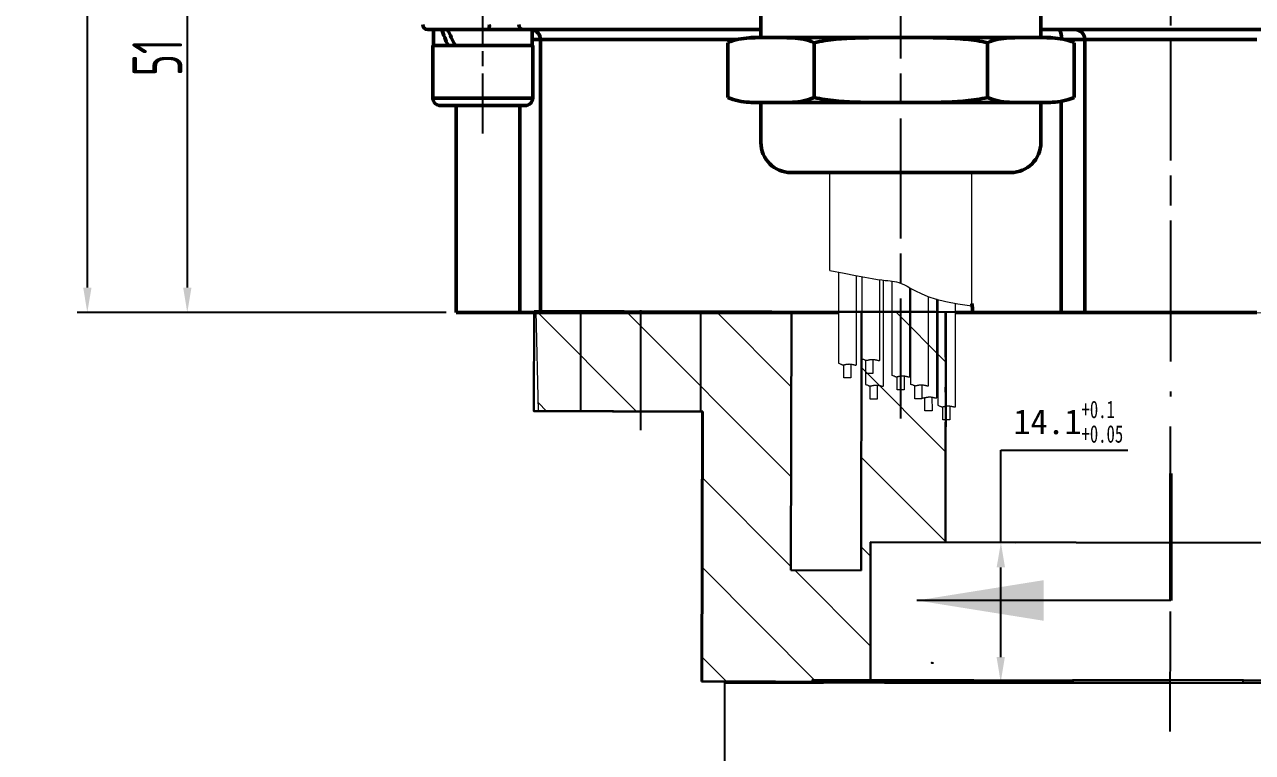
# Model space of a CAD drawing. Header units: millimetres. Extents: x 5395 to 6471, y 1829 to 2617.
# Drawn here: x 5983 to 6105.8, y 2210.3 to 2283.1 of the extents above; entities that cross this region are included whole.
import ezdxf

# ---------------------------------------------------------------- set-up
doc = ezdxf.new("R2010")
doc.units = ezdxf.units.MM
for name, pattern in [('ACAD_ISO10W100', [18.5, 12, -3, 0.5, -3]), ('AM_ISO08W050', [18, 12, -1.5, 3, -1.5]), ('AM_ISO08W050x2', [9, 6, -0.75, 1.5, -0.75]), ('DIVIDE2', [15.875, 6.35, -3.175, 0, -3.175, 0, -3.175])]:
    doc.linetypes.add(name, pattern=pattern)
doc.layers.add('1-中心线', color=7, linetype='ACAD_ISO10W100')
doc.layers.add('2-粗实线', color=4, linetype='Continuous')
for name, color, linetype, lineweight in [('4-尺寸线', 7, 'Continuous', 15), ('AM_5', 3, 'Continuous', 25), ('AM_7', 4, 'AM_ISO08W050', 25), ('AM_BOR', 7, 'Continuous', 50), ('剖切线', 1, 'Continuous', 50), ('双点划线', 6, 'DIVIDE2', 13)]:
    doc.layers.add(name, color=color, linetype=linetype, lineweight=lineweight)
doc.styles.get("Standard").update_dxf_attribs({"font": 'arial.ttf'})
doc.styles.add('STYLE1', font='')
doc.styles.add('工程字', font='gbenor.shx', dxfattribs={"width": 0.707, "bigfont": 'hztxt.shx'})
doc.styles.get('STYLE1').set_extended_font_data('FangSong_GB2312')
doc.dimstyles.new('AM_GB$0', dxfattribs={"dimtxt": 3.5, "dimasz": 2.5, "dimexe": 1, "dimexo": 1, "dimgap": 0.5, "dimtad": 1, "dimdsep": 46, "dimtxsty": '工程字', "dimcen": 0, "dimclrd": 256, "dimclre": 256, "dimclrt": 2, "dimadec": 0, "dimazin": 2, "dimtp": 0.1, "dimtm": 0.1, "dimtfac": 0.71, "dimtmove": 0, "dimatfit": 3, "dimfxl": 0, "dimlwd": -1, "dimlwe": -1, "dimarcsym": 0})
doc.dimstyles.get("Standard").update_dxf_attribs({"dimtxt": 0.18, "dimasz": 0.18, "dimexe": 0.18, "dimexo": 0.0625, "dimgap": 0.09, "dimtad": 0, "dimtih": 1, "dimtoh": 1, "dimdec": 4, "dimzin": 0, "dimdsep": 46, "dimtxsty": 'Standard', "dimcen": 0.09, "dimadec": 0, "dimazin": 0, "dimtfac": 1, "dimtdec": 4, "dimtofl": 0, "dimtmove": 0, "dimatfit": 3, "dimfxl": 0, "dimtolj": 1, "dimtzin": 0, "dimarcsym": 0})

# ---------------------------------------------------------------- blocks, each defined once
blk = doc.blocks.new('*D5')
at = {"layer": 'AM_5', "transparency": 16777216}
for p, q in [((6102.91, 2553.3), (6245.88, 2553.3)), ((6244.88, 2256.8), (6244.88, 2550.8)), ((6170.12, 2254.3), (6245.88, 2254.3))]:
    blk.add_line(p, q, dxfattribs=at)
for points in [[(6244.46, 2550.8), (6245.3, 2550.8), (6244.88, 2553.3)], [(6244.46, 2256.8), (6245.3, 2256.8), (6244.88, 2254.3)]]:
    blk.add_solid(points, dxfattribs=at)
at = {"layer": 'Defpoints', "color": 0}
for p in [(6101.91, 2553.3), (6244.88, 2553.3), (6169.12, 2254.3)]:
    blk.add_point(p, dxfattribs=at)
at = {"layer": 'AM_5', "color": 2, "transparency": 16777216, "insert": (6241.88, 2403.8), "char_height": 5, "attachment_point": 5, "rotation": 90, "style": '工程字'}
blk.add_mtext('299', dxfattribs=at)
blk = doc.blocks.new('*D7')
at = {"layer": 'AM_5', "transparency": 16777216}
for p, q in [((6018.83, 2372.3), (5988.23, 2372.3)), ((5989.23, 2369.8), (5989.23, 2256.8)), ((6025.12, 2254.3), (5988.23, 2254.3))]:
    blk.add_line(p, q, dxfattribs=at)
for points in [[(5988.82, 2369.8), (5989.65, 2369.8), (5989.23, 2372.3)], [(5988.82, 2256.8), (5989.65, 2256.8), (5989.23, 2254.3)]]:
    blk.add_solid(points, dxfattribs=at)
at = {"layer": 'Defpoints', "color": 0}
for p in [(6019.83, 2372.3), (5989.23, 2254.3), (6026.12, 2254.3)]:
    blk.add_point(p, dxfattribs=at)
at = {"layer": 'AM_5', "color": 2, "transparency": 16777216, "insert": (5986.23, 2313.3), "char_height": 5, "attachment_point": 5, "rotation": 90, "style": '工程字'}
blk.add_mtext('118', dxfattribs=at)
blk = doc.blocks.new('*D8')
at = {"layer": 'AM_5', "transparency": 16777216}
for p, q in [((6006.32, 2305.3), (5998.23, 2305.3)), ((5999.23, 2302.8), (5999.23, 2256.8)), ((6025.12, 2254.3), (5998.23, 2254.3))]:
    blk.add_line(p, q, dxfattribs=at)
for points in [[(5998.82, 2302.8), (5999.65, 2302.8), (5999.23, 2305.3)], [(5998.82, 2256.8), (5999.65, 2256.8), (5999.23, 2254.3)]]:
    blk.add_solid(points, dxfattribs=at)
at = {"layer": 'Defpoints', "color": 0}
for p in [(6007.32, 2305.3), (5999.23, 2254.3), (6026.12, 2254.3)]:
    blk.add_point(p, dxfattribs=at)
at = {"layer": 'AM_5', "color": 2, "transparency": 16777216, "insert": (5996.23, 2279.8), "char_height": 5, "attachment_point": 5, "rotation": 90, "style": '工程字'}
blk.add_mtext('51', dxfattribs=at)
blk = doc.blocks.new('*D16')
at = {"layer": '4-尺寸线', "color": 0, "lineweight": -2, "transparency": 16777216}
for p, q in [((6080.62, 2231.32), (6080.63, 2240.55)), ((6080.63, 2240.55), (6093.31, 2240.55)), ((6067.56, 2231.34), (6082.12, 2231.32)), ((6080.6, 2219.85), (6080.62, 2228.82)), ((6067.56, 2217.37), (6082.1, 2217.35))]:
    blk.add_line(p, q, dxfattribs=at)
at = {"layer": '4-尺寸线', "color": 0, "transparency": 16777216}
for points in [[(6080.2, 2228.82), (6081.03, 2228.82), (6080.62, 2231.32)], [(6080.19, 2219.85), (6081.02, 2219.85), (6080.6, 2217.35)]]:
    blk.add_solid(points, dxfattribs=at)
at = {"layer": 'Defpoints', "color": 0}
for p in [(6067.56, 2231.34), (6080.62, 2231.32), (6067.56, 2217.37)]:
    blk.add_point(p, dxfattribs=at)
at = {"layer": '4-尺寸线', "color": 0, "transparency": 16777216, "insert": (6087.37, 2243.39), "char_height": 2.5, "attachment_point": 5, "style": 'STYLE1'}
blk.add_mtext('\\A1;14.1{\\Ftxt|c134;\\H0.7x;\\W0.7;\\S+0.1^ +0.05;}', dxfattribs=at)

msp = doc.modelspace()

# ---------------------------------------------------------------- hatches: boundary and pattern name
at = {"layer": '4-尺寸线'}
h = msp.add_hatch(dxfattribs=at)
h.set_pattern_fill('ANSI31', color=256, scale=2, angle=89.9198586, style=0)
h.set_pattern_definition([(134.91986, (6301.348, 511.6716), (-4.496404, -4.483843), [])])
h.paths.add_polyline_path([(6054.5445, 2254.39715), (6054.25249, 2254.39772), (6053.97075, 2254.39827), (6053.69935, 2254.3988), (6053.43836, 2254.3993), (6053.18783, 2254.39977), (6052.94783, 2254.40022), (6052.71841, 2254.40065), (6052.49963, 2254.40105), (6052.20429, 2254.40162), (6051.79533, 2254.40245), (6051.28312, 2254.40353), (6050.68065, 2254.40481), (6050.0032, 2254.40629), (6049.26793, 2254.4079), (6048.49351, 2254.40962), (6047.69956, 2254.4114), (6043.96674, 2254.41982), (6042.92121, 2254.42217), (6041.88661, 2254.42448), (6040.87427, 2254.42672), (6039.8953, 2254.42888), (6038.96041, 2254.43093), (6038.61638, 2254.43167), (6038.60239, 2244.43168), (6038.93788, 2244.43095), (6039.87277, 2244.42891), (6040.85174, 2244.42675), (6041.86407, 2244.4245), (6042.89867, 2244.42219), (6043.94421, 2244.41984), (6047.58148, 2244.40902), (6048.37483, 2244.40722), (6049.14745, 2244.40546), (6049.87977, 2244.40376), (6050.74048, 2244.40175), (6050.74048, 2244.40244), (6050.79658, 2244.40386), (6050.73574, 2217.40393), (6051.10201, 2217.40341), (6051.58489, 2217.40262), (6052.18313, 2217.40157), (6052.89523, 2217.40026), (6053.71935, 2217.39869), (6054.65341, 2217.39687), (6055.69501, 2217.3948), (6056.84151, 2217.39248), (6058.08998, 2217.38993), (6067.56456, 2217.36778), (6067.56331, 2231.33957), (6075.0841, 2231.32905), (6075.09621, 2254.35373), (6074.0869, 2254.35593), (6072.12367, 2254.36021), (6070.22089, 2254.36433), (6068.38344, 2254.3683), (6066.6804, 2254.37195), (6066.64423, 2228.51455), (6059.6226, 2228.52939), (6059.65877, 2254.38679), (6058.98234, 2254.38819), (6057.72373, 2254.39078), (6056.56261, 2254.39314), (6055.50195, 2254.39527)])
h.paths.add_polyline_path([(6034.14756, 2254.44091), (6034.37122, 2244.4405), (6034.78054, 2244.43972), (6035.26019, 2244.43876), (6035.83446, 2244.43758), (6036.49706, 2244.43619), (6037.24072, 2244.43461), (6038.05731, 2244.43286), (6038.60239, 2244.43168), (6038.61638, 2254.43083)])
h.paths.add_polyline_path([(6120.1162, 2254.2471), (6120.08405, 2231.26611), (6127.56325, 2231.25565), (6127.56443, 2217.2275), (6131.98581, 2217.21716), (6132.01687, 2239.42352), (6132.4808, 2239.42287), (6132.48372, 2241.51394), (6136.0322, 2245.05486), (6136.045, 2254.21119)])
h.paths.add_polyline_path([(6136.045, 2254.21119), (6136.0322, 2245.05486), (6139.57075, 2241.50403), (6139.56783, 2239.41296), (6139.98019, 2239.41238), (6139.94913, 2217.20439), (6140.11478, 2217.20397), (6140.91786, 2217.20187), (6141.60855, 2217.20002), (6142.18508, 2217.19842), (6142.64598, 2217.19708), (6142.99007, 2217.196), (6143.05091, 2244.19593), (6144.60216, 2244.19355), (6144.61615, 2254.19187)])
h.paths.add_polyline_path([(6156.61612, 2254.16481), (6156.60215, 2244.17518), (6159.89496, 2244.17014), (6159.78816, 2254.15766)])

# ---------------------------------------------------------------- linework, layer by layer
at = {"color": 7, "linetype": 'Continuous', "lineweight": 25}
for p, q in [((6087.15372, 2254.32764), (6087.17155, 2254.32809)), ((6052.97231, 2217.28248), (6052.97231, 2208.28248)), ((6052.97231, 2217.28248), (6062.86154, 2217.28248)), ((6061.75187, 2217.53245), (6062.00184, 2217.28248)), ((6061.95302, 2217.53245), (6062.20299, 2217.28248)), ((6064.34766, 2217.28248), (6062.86154, 2217.28248)), ((6064.34769, 2217.28245), (6064.17164, 2217.53245)), ((6066.65672, 2217.53248), (6064.17166, 2217.53248)), ((6066.83277, 2217.28248), (6064.34771, 2217.28248)), ((6066.83277, 2217.28248), (6066.65672, 2217.53248)), ((6068.9734, 2217.28248), (6066.83272, 2217.28248)), ((6068.9734, 2217.28248), (6123.74723, 2217.28248)), ((6077.08575, 2217.28245), (6077.26326, 2217.53245)), ((6077.89822, 2217.53248), (6077.26323, 2217.53248)), ((6077.72071, 2217.28248), (6077.89822, 2217.53248)), ((6087.78676, 2217.53187), (6087.85648, 2217.28187)), ((6104.82541, 2217.28187), (6104.89711, 2217.53187))]:
    msp.add_line(p, q, dxfattribs=at)
at = {"color": 7, "linetype": 'Continuous'}
msp.add_line((6073.72231, 2219.28248), (6073.87021, 2219.28248), dxfattribs=at)
at = {"color": 7, "linetype": 'Continuous', "lineweight": 25, "flags": 128}
for points in [[(6083.58723, 2254.33505), (6082.89766, 2254.33658), (6082.21146, 2254.33809), (6081.52881, 2254.3396), (6080.84986, 2254.3411), (6080.17477, 2254.34259), (6079.50372, 2254.34406), (6078.83686, 2254.34553), (6078.17436, 2254.34698)], [(6083.58723, 2254.33505), (6084.3294, 2254.33342), (6085.0164, 2254.33192), (6085.63082, 2254.3306), (6086.15707, 2254.32949), (6086.58181, 2254.32863), (6086.89428, 2254.32802), (6087.08654, 2254.32769), (6087.15372, 2254.32764)]]:
    msp.add_lwpolyline(points, dxfattribs=at)
at = {"color": 7, "linetype": 'Continuous', "lineweight": 25}
for points, knots in [([(6061.95302, 2217.53245), (6061.93567, 2217.53245), (6061.77094, 2217.53245), (6061.70614, 2217.53245), (6061.75385, 2217.53245), (6061.75483, 2217.53245)], [0, 0, 0, 0, 0.103416456, 0.981616255, 1, 1, 1, 1]), ([(6064.17164, 2217.53245), (6063.84324, 2217.53245), (6063.18645, 2217.53245), (6062.48796, 2217.53245), (6062.07661, 2217.53245), (6061.90709, 2217.53245), (6061.95499, 2217.53245), (6061.95597, 2217.53245)], [0, 0, 0, 0, 0.2486984712, 0.4973969424, 0.7460954136, 0.9947938848, 1, 1, 1, 1])]:
    msp.add_open_spline(points, degree=3, knots=knots, dxfattribs=at)
for points in [[(6077.26326, 2217.53245), (6076.89777, 2217.53245), (6076.1668, 2217.53245), (6074.85303, 2217.53245), (6073.44185, 2217.53245), (6071.96923, 2217.53245), (6070.49542, 2217.53245), (6069.08068, 2217.53245), (6067.76125, 2217.53245), (6067.02488, 2217.53245), (6066.65669, 2217.53245)], [(6077.89822, 2217.53248), (6078.22508, 2217.53248), (6078.8788, 2217.53248), (6080.00324, 2217.53248), (6081.20814, 2217.53248), (6082.48338, 2217.53248), (6083.80333, 2217.53248), (6085.14393, 2217.53248), (6086.48546, 2217.53248), (6087.35311, 2217.53248), (6087.78693, 2217.53248)], [(6104.89711, 2217.53187), (6103.49486, 2217.53187), (6100.69038, 2217.53187), (6096.34739, 2217.53187), (6092.00219, 2217.53187), (6089.1919, 2217.53187), (6087.78676, 2217.53187)], [(6104.89693, 2217.53248), (6105.32985, 2217.53248), (6106.19569, 2217.53248), (6107.53635, 2217.53248), (6108.87746, 2217.53248), (6110.19942, 2217.53248), (6111.47811, 2217.53248), (6112.68784, 2217.53248), (6113.81833, 2217.53248), (6114.47706, 2217.53248), (6114.80643, 2217.53248)]]:
    msp.add_open_spline(points, degree=3, dxfattribs=at)
at = {"color": 7, "linetype": 'Continuous'}
msp.add_point((6073.72231, 2219.28248), dxfattribs=at)
at = {"layer": '1-中心线', "color": 1}
for p, q in [((6097.55763, 2212.39196), (6097.62266, 2258.88327)), ((6044.59976, 2242.55018), (6044.6191, 2256.37544))]:
    msp.add_line(p, q, dxfattribs=at)
at = {"layer": '1-中心线'}
for p, q in [((6038.60239, 2244.42945), (6038.61638, 2254.43167)), ((6050.60236, 2244.40208), (6050.61635, 2254.40495)), ((6075.08051, 2231.32906), (6075.09621, 2254.35373)), ((6097.56449, 2217.29764), (6067.56452, 2217.3396))]:
    msp.add_line(p, q, dxfattribs=at)
at = {"layer": '2-粗实线', "color": 0, "lineweight": 30}
for p, q in [((6033.91899, 2254.44114), (6033.89646, 2244.44117)), ((6047.69956, 2254.4114), (6043.96674, 2254.41982)), ((6059.65877, 2254.38679), (6059.6226, 2228.52939)), ((6066.6804, 2254.37195), (6066.64423, 2228.51455)), ((6075.08051, 2231.32906), (6075.1163, 2254.35368)), ((6047.58148, 2244.40902), (6043.84866, 2244.41743)), ((6047.67702, 2244.41143), (6043.94421, 2244.41984)), ((6050.74048, 2244.40244), (6050.67964, 2217.40251)), ((6050.73574, 2217.40393), (6050.79658, 2244.40386)), ((6050.74048, 2244.40244), (6050.79657, 2244.40232)), ((6067.56331, 2231.33957), (6127.56325, 2231.25565)), ((6067.56452, 2217.3396), (6067.58411, 2231.33954)), ((6059.6226, 2228.52939), (6066.64423, 2228.51455)), ((6056.15085, 2217.38797), (6056.15084, 2217.38688)), ((6058.08998, 2217.38993), (6136.20397, 2217.2073)), ((6075.06452, 2217.32911), (6075.06455, 2217.35024))]:
    msp.add_line(p, q, dxfattribs=at)
at = {"layer": '2-粗实线', "color": 0, "lineweight": 30, "flags": 128}
for points in [[(6043.96674, 2254.41982), (6042.92121, 2254.42217), (6041.88661, 2254.42448), (6040.87427, 2254.42672), (6039.8953, 2254.42888), (6038.96041, 2254.43093), (6038.07984, 2254.43284), (6037.26326, 2254.43459), (6036.51959, 2254.43617), (6035.85699, 2254.43755), (6035.28272, 2254.43873), (6034.80307, 2254.43969), (6034.4233, 2254.44042), (6034.14756, 2254.44091), (6033.97888, 2254.44115), (6033.91911, 2254.44115), (6033.91899, 2254.44114)], [(6047.69956, 2254.4114), (6048.49351, 2254.40962), (6049.26793, 2254.4079), (6050.0032, 2254.40629), (6050.68065, 2254.40481), (6051.28312, 2254.40353), (6051.79533, 2254.40245), (6052.20429, 2254.40162), (6052.49963, 2254.40105)], [(6054.5445, 2254.39715), (6054.25249, 2254.39772), (6053.97075, 2254.39827), (6053.69935, 2254.3988), (6053.43836, 2254.3993), (6053.18783, 2254.39977), (6052.94783, 2254.40022), (6052.71841, 2254.40065), (6052.49963, 2254.40105)], [(6054.5445, 2254.39715), (6055.50195, 2254.39527), (6056.56261, 2254.39314), (6057.72373, 2254.39078), (6058.98234, 2254.38819), (6060.3352, 2254.38538), (6061.77882, 2254.38236), (6063.3095, 2254.37913), (6064.9233, 2254.37571), (6066.61606, 2254.37209), (6068.38344, 2254.3683), (6070.22089, 2254.36433), (6072.12367, 2254.36021), (6074.0869, 2254.35593), (6076.10553, 2254.35152), (6078.17436, 2254.34698)], [(6105.85543, 2254.28664), (6105.28955, 2254.28803), (6104.63472, 2254.28961), (6103.89812, 2254.29137), (6103.08783, 2254.29328), (6102.21271, 2254.29533), (6101.28236, 2254.29749), (6100.30697, 2254.29973), (6099.29722, 2254.30205), (6098.26419, 2254.3044), (6097.21918, 2254.30676), (6096.17365, 2254.30911), (6095.13905, 2254.31142), (6094.12672, 2254.31366), (6093.14774, 2254.31582), (6092.21285, 2254.31787), (6091.33229, 2254.31978), (6090.5157, 2254.32153), (6089.77203, 2254.32311), (6089.10943, 2254.32449), (6088.53516, 2254.32567), (6088.05551, 2254.32663), (6087.67574, 2254.32736), (6087.4, 2254.32785), (6087.23132, 2254.32809), (6087.17155, 2254.32809)], [(6043.94421, 2244.41984), (6042.89867, 2244.42219), (6041.86407, 2244.4245), (6040.85174, 2244.42675), (6039.87277, 2244.42891), (6038.93788, 2244.43095), (6038.05731, 2244.43286), (6037.24072, 2244.43461), (6036.49706, 2244.43619), (6035.83446, 2244.43758), (6035.26019, 2244.43876), (6034.78054, 2244.43972), (6034.40076, 2244.44045), (6034.12503, 2244.44093), (6033.95635, 2244.44118), (6033.89657, 2244.44118), (6033.94636, 2244.44093), (6034.10516, 2244.44043), (6034.37124, 2244.4397), (6034.74168, 2244.43874), (6035.21242, 2244.43755), (6035.7783, 2244.43616), (6036.43313, 2244.43458), (6037.16972, 2244.43282), (6037.98002, 2244.43091), (6038.85513, 2244.42886), (6039.78549, 2244.4267), (6040.76088, 2244.42446), (6041.77062, 2244.42214), (6042.80366, 2244.41979), (6043.84866, 2244.41743)], [(6050.74048, 2244.40175), (6050.55319, 2244.40219), (6049.87977, 2244.40376), (6049.14745, 2244.40546), (6048.37483, 2244.40722), (6047.58148, 2244.40902)], [(6050.67964, 2217.40251), (6051.28017, 2217.40126), (6051.79269, 2217.40021), (6052.21117, 2217.39939), (6052.53064, 2217.39879), (6052.74733, 2217.39843), (6052.85868, 2217.3983), (6052.86337, 2217.39842), (6052.76135, 2217.39878), (6052.55383, 2217.39938), (6052.24326, 2217.4002), (6051.8333, 2217.40124), (6051.32881, 2217.40249), (6050.73574, 2217.40393)], [(6050.67964, 2217.40251), (6051.02374, 2217.40143), (6051.48464, 2217.40009), (6052.06117, 2217.39849), (6052.75185, 2217.39664), (6053.55494, 2217.39454), (6054.46837, 2217.3922), (6055.48982, 2217.38962), (6056.61669, 2217.38681), (6057.8461, 2217.38377)], [(6058.08998, 2217.38993), (6056.84151, 2217.39248), (6055.69501, 2217.3948), (6054.65341, 2217.39687), (6053.71935, 2217.39869), (6052.89523, 2217.40026), (6052.18313, 2217.40157), (6051.58489, 2217.40262), (6051.10201, 2217.40341), (6050.73574, 2217.40393)]]:
    msp.add_lwpolyline(points, dxfattribs=at)
at = {"layer": '4-尺寸线'}
for p, q in [((6034.37124, 2244.4397), (6034.14756, 2254.44091)), ((6034.14756, 2254.44091), (6159.78816, 2254.15766)), ((6050.74048, 2244.40175), (6034.37124, 2244.4397)), ((6050.67964, 2217.40251), (6050.74048, 2244.40175)), ((6067.56452, 2217.3396), (6050.67964, 2217.40251)), ((6142.99007, 2217.196), (6067.56452, 2217.3396))]:
    msp.add_line(p, q, dxfattribs=at)
at = {"layer": 'AM_5'}
msp.add_line((6097.61625, 2225.50902), (6072.21625, 2225.50902), dxfattribs=at)
msp.add_solid([(6072.21625, 2225.50902), (6084.91625, 2223.47702), (6084.91625, 2227.54102)], dxfattribs=at)
at = {"layer": 'AM_7'}
for p, q in [((6097.61625, 2251.50382), (6097.61625, 2555.94539)), ((6070.61625, 2243.70973), (6070.61625, 2309.24492))]:
    msp.add_line(p, q, dxfattribs=at)
at = {"layer": 'AM_7', "linetype": 'AM_ISO08W050x2'}
msp.add_line((6028.78722, 2272.20382), (6028.78722, 2293.09182), dxfattribs=at)
at = {"layer": 'AM_BOR'}
for p, q in [((6056.61625, 2285.79782), (6056.61625, 2281.79782)), ((6084.61625, 2281.79782), (6084.61625, 2285.79782)), ((6029.38706, 2282.59782), (6023.28722, 2282.59782)), ((6023.84722, 2282.59782), (6023.84722, 2280.99782)), ((6032.83285, 2282.59782), (6029.38706, 2282.59782)), ((6056.61625, 2282.59782), (6032.83285, 2282.59782)), ((6033.72722, 2280.99782), (6033.72722, 2282.59782)), ((6110.61625, 2282.59782), (6084.61625, 2282.59782)), ((6023.78722, 2280.99782), (6023.78722, 2275.74782)), ((6023.78722, 2280.99782), (6033.78722, 2280.99782)), ((6034.56192, 2281.59782), (6033.72722, 2281.59782)), ((6033.78722, 2275.74782), (6033.78722, 2280.99782)), ((6034.56192, 2281.59782), (6034.56192, 2254.29782)), ((6054.22391, 2281.59782), (6034.56192, 2281.59782)), ((6053.29574, 2275.81046), (6053.29574, 2281.28519)), ((6055.61625, 2281.79782), (6057.62587, 2281.79782)), ((6057.62587, 2281.79782), (6070.61625, 2281.79782)), ((6061.95599, 2275.81046), (6061.95599, 2281.28519)), ((6070.61625, 2281.79782), (6083.60663, 2281.79782)), ((6079.2765, 2275.81046), (6079.2765, 2281.28519)), ((6083.60663, 2281.79782), (6085.61625, 2281.79782)), ((6089.00986, 2281.59782), (6087.00858, 2281.59782)), ((6087.93676, 2275.81046), (6087.93676, 2281.28519)), ((6106.22264, 2281.59782), (6089.00986, 2281.59782)), ((6089.00986, 2281.59782), (6089.00986, 2254.29782)), ((6023.78722, 2275.74782), (6033.78722, 2275.74782)), ((6033.03722, 2274.99782), (6024.53722, 2274.99782)), ((6026.11624, 2274.99782), (6026.11624, 2254.29782)), ((6032.48375, 2254.29782), (6032.48375, 2274.99782)), ((6055.61625, 2275.29782), (6057.62587, 2275.29782)), ((6056.61625, 2275.29782), (6056.61625, 2271.29782)), ((6057.62587, 2275.29782), (6070.61625, 2275.29782)), ((6070.61625, 2275.29782), (6083.60663, 2275.29782)), ((6083.60663, 2275.29782), (6085.61625, 2275.29782)), ((6084.61625, 2271.29782), (6084.61625, 2275.29782)), ((6086.65488, 2254.29782), (6086.65488, 2275.42821)), ((6081.61625, 2268.29782), (6059.61625, 2268.29782)), ((6032.48375, 2254.29782), (6026.11624, 2254.29782)), ((6034.56192, 2254.29782), (6032.48375, 2254.29782)), ((6034.56192, 2254.29782), (6064.37601, 2254.29782)), ((6076.08983, 2254.29782), (6077.81876, 2254.29782)), ((6077.81876, 2254.29782), (6086.65488, 2254.29782)), ((6089.00986, 2254.29782), (6086.65488, 2254.29782)), ((6106.22264, 2254.29782), (6089.00986, 2254.29782))]:
    msp.add_line(p, q, dxfattribs=at)
for centre, radius, start, end in [((6023.28722, 2283.09782), 0.5, 180, 270), ((6028.25455, 2282.97431), 1.19345, 341.6113009, 5.9403622), ((6032.8662, 2283.06862), 0.47198, 176.4525909, 265.9480094), ((6033.5673, 2281.60439), 0.99464, 359.6218792, 80.7478099), ((6085.06676, 2281.84049), 1.60655, 353.7623293, 28.1253662), ((6088.03122, 2281.61921), 0.97887, 358.7479202, 88.6906602), ((6024.53722, 2275.74782), 0.75, 180, 270), ((6033.03722, 2275.74782), 0.75, 270, 0), ((6059.61625, 2271.29782), 3, 180, 270), ((6081.61625, 2271.29782), 3, 270, 0)]:
    msp.add_arc(centre, radius, start, end, dxfattribs=at)
for centre, start_param, end_param in [((6028.78722, 2280.99782), 1.221817699, 1.40992105), ((6028.78722, 2282.59782), 1.40992105, 1.5980244)]:
    msp.add_ellipse(centre, major_axis=(-4.00754, 8.44585), ratio=0.341998713, start_param=start_param, end_param=end_param, dxfattribs=at)
for points, knots in [([(6057.62587, 2281.79782), (6057.26377, 2281.79782), (6056.90165, 2281.79855), (6056.17762, 2281.79265), (6055.81572, 2281.78589), (6055.09285, 2281.74063), (6054.73188, 2281.70208), (6054.01194, 2281.55711), (6053.65296, 2281.45112), (6053.29574, 2281.28519)], [0, 0, 0, 0, 0.25, 0.25, 0.5, 0.5, 0.75, 0.75, 1, 1, 1, 1]), ([(6061.95599, 2281.28519), (6061.59882, 2281.45109), (6061.23986, 2281.55709), (6060.51995, 2281.70207), (6060.15898, 2281.74062), (6059.4361, 2281.78588), (6059.07418, 2281.79265), (6058.35012, 2281.79855), (6057.98798, 2281.79782), (6057.62587, 2281.79782)], [0, 0, 0, 0, 0.25, 0.25, 0.5, 0.5, 0.75, 0.75, 1, 1, 1, 1]), ([(6070.61625, 2281.79782), (6069.8922, 2281.79782), (6069.16812, 2281.79855), (6067.7203, 2281.79265), (6066.99657, 2281.7859), (6065.55058, 2281.74065), (6064.82833, 2281.70211), (6063.74734, 2281.59324), (6063.38741, 2281.54835), (6062.66862, 2281.43545), (6062.30947, 2281.36728), (6061.95599, 2281.28519)], [0, 0, 0, 0, 0.25, 0.25, 0.5, 0.5, 0.75, 0.75, 0.875, 0.875, 1, 1, 1, 1]), ([(6079.2765, 2281.28519), (6078.56887, 2281.44953), (6077.85436, 2281.55569), (6076.41742, 2281.70113), (6075.69495, 2281.74006), (6074.24621, 2281.78575), (6073.51984, 2281.7926), (6072.431, 2281.79707), (6072.06805, 2281.79749), (6071.52363, 2281.79778), (6071.34215, 2281.7978), (6070.9792, 2281.79783), (6070.79614, 2281.79782), (6070.61625, 2281.79782)], [0, 0, 0, 0, 0.25, 0.25, 0.5, 0.5, 0.75, 0.75, 0.875, 0.875, 0.9375, 0.9375, 1, 1, 1, 1]), ([(6083.60663, 2281.79782), (6083.24453, 2281.79782), (6082.88241, 2281.79855), (6082.15838, 2281.79265), (6081.79648, 2281.78589), (6081.07361, 2281.74063), (6080.71264, 2281.70208), (6079.99271, 2281.55711), (6079.63372, 2281.45112), (6079.2765, 2281.28519)], [0, 0, 0, 0, 0.25, 0.25, 0.5, 0.5, 0.75, 0.75, 1, 1, 1, 1]), ([(6087.93676, 2281.28519), (6087.57958, 2281.45109), (6087.22062, 2281.55709), (6086.50071, 2281.70207), (6086.13974, 2281.74062), (6085.41686, 2281.78588), (6085.05494, 2281.79265), (6084.33088, 2281.79855), (6083.96875, 2281.79782), (6083.60663, 2281.79782)], [0, 0, 0, 0, 0.25, 0.25, 0.5, 0.5, 0.75, 0.75, 1, 1, 1, 1]), ([(6053.29574, 2275.81046), (6053.65291, 2275.64455), (6054.01187, 2275.53856), (6054.73178, 2275.39357), (6055.09275, 2275.35503), (6055.81564, 2275.30976), (6056.17755, 2275.303), (6056.90161, 2275.2971), (6057.26375, 2275.29782), (6057.62587, 2275.29782)], [0, 0, 0, 0, 0.25, 0.25, 0.5, 0.5, 0.75, 0.75, 1, 1, 1, 1]), ([(6057.62587, 2275.29782), (6057.98797, 2275.29782), (6058.35009, 2275.2971), (6059.07411, 2275.303), (6059.43602, 2275.30976), (6060.15888, 2275.35502), (6060.51985, 2275.39356), (6061.23979, 2275.53854), (6061.59877, 2275.64453), (6061.95599, 2275.81046)], [0, 0, 0, 0, 0.25, 0.25, 0.5, 0.5, 0.75, 0.75, 1, 1, 1, 1]), ([(6061.95599, 2275.81046), (6062.66362, 2275.64611), (6063.37814, 2275.53995), (6064.81508, 2275.39452), (6065.53755, 2275.35558), (6066.98629, 2275.30989), (6067.71265, 2275.30305), (6068.80149, 2275.29858), (6069.16444, 2275.29815), (6069.70887, 2275.29787), (6069.89034, 2275.29784), (6070.2533, 2275.29782), (6070.43635, 2275.29782), (6070.61625, 2275.29782)], [0, 0, 0, 0, 0.25, 0.25, 0.5, 0.5, 0.75, 0.75, 0.875, 0.875, 0.9375, 0.9375, 1, 1, 1, 1]), ([(6070.61625, 2275.29782), (6071.3403, 2275.29782), (6072.06438, 2275.2971), (6073.5122, 2275.30299), (6074.23593, 2275.30975), (6075.68191, 2275.355), (6076.40416, 2275.39353), (6077.48516, 2275.50241), (6077.84509, 2275.5473), (6078.56387, 2275.66019), (6078.92303, 2275.72837), (6079.2765, 2275.81046)], [0, 0, 0, 0, 0.25, 0.25, 0.5, 0.5, 0.75, 0.75, 0.875, 0.875, 1, 1, 1, 1]), ([(6079.2765, 2275.81046), (6079.63367, 2275.64455), (6079.99263, 2275.53856), (6080.71255, 2275.39357), (6081.07351, 2275.35503), (6081.7964, 2275.30976), (6082.15832, 2275.303), (6082.88237, 2275.2971), (6083.24451, 2275.29782), (6083.60663, 2275.29782)], [0, 0, 0, 0, 0.25, 0.25, 0.5, 0.5, 0.75, 0.75, 1, 1, 1, 1]), ([(6083.60663, 2275.29782), (6083.96873, 2275.29782), (6084.33085, 2275.2971), (6085.05488, 2275.303), (6085.41678, 2275.30976), (6086.13965, 2275.35502), (6086.50061, 2275.39356), (6087.22055, 2275.53854), (6087.57953, 2275.64453), (6087.93676, 2275.81046)], [0, 0, 0, 0, 0.25, 0.25, 0.5, 0.5, 0.75, 0.75, 1, 1, 1, 1])]:
    msp.add_open_spline(points, degree=3, knots=knots, dxfattribs=at)
msp.add_open_spline([(6077.81876, 2254.29782), (6077.79035, 2254.60089), (6077.76194, 2254.90395), (6077.71625, 2255.20203)], degree=3, dxfattribs=at)
at = {"layer": '剖切线'}
msp.add_line((6097.61625, 2225.50902), (6097.61625, 2238.20902), dxfattribs=at)
at = {"layer": '双点划线', "linetype": 'DIVIDE2', "ltscale": 4}
for p, q in [((6063.51625, 2258.50428), (6063.51625, 2268.29782)), ((6077.71625, 2254.98724), (6077.71625, 2268.29782)), ((6064.37601, 2258.33448), (6064.37601, 2249.23067)), ((6066.1682, 2249.06795), (6066.1682, 2257.95837)), ((6066.71152, 2257.88781), (6066.71152, 2249.68742)), ((6068.46161, 2257.59265), (6068.46161, 2249.51121)), ((6068.8722, 2246.9573), (6068.8722, 2257.53748)), ((6069.72015, 2257.45192), (6069.72015, 2247.99888)), ((6071.51235, 2247.88413), (6071.51235, 2256.77456)), ((6071.59364, 2256.72986), (6071.59364, 2247.10234)), ((6073.38583, 2246.98759), (6073.38583, 2255.87801)), ((6074.21635, 2245.77349), (6074.21635, 2255.68156)), ((6074.29764, 2255.60711), (6074.29764, 2245.03967)), ((6076.08983, 2244.87694), (6076.08983, 2255.21154)), ((6067.08001, 2249.5353), (6067.08001, 2247.12003))]:
    msp.add_line(p, q, dxfattribs=at)
at = {"layer": '双点划线'}
for p, q in [((6064.90316, 2247.76399), (6064.90316, 2249.07247)), ((6065.60246, 2249.14629), (6065.61618, 2247.76399)), ((6067.10735, 2248.20263), (6067.10735, 2249.51111)), ((6067.80665, 2249.58494), (6067.82037, 2248.20263)), ((6067.82037, 2248.20263), (6067.10735, 2248.20263)), ((6070.2293, 2246.57869), (6070.2293, 2247.88717)), ((6070.9286, 2247.961), (6070.94232, 2246.57869)), ((6065.61618, 2247.76399), (6064.90316, 2247.76399)), ((6067.53874, 2245.64577), (6067.53874, 2246.95425)), ((6068.23804, 2247.02808), (6068.25176, 2245.64577)), ((6072.00474, 2245.66848), (6072.00474, 2246.97696)), ((6072.70404, 2247.05079), (6072.71776, 2245.66848)), ((6068.25176, 2245.64577), (6067.53874, 2245.64577)), ((6070.94232, 2246.57869), (6070.2293, 2246.57869)), ((6072.71776, 2245.66848), (6072.00474, 2245.66848)), ((6073.02648, 2244.47366), (6073.02648, 2245.78214)), ((6073.72578, 2245.85597), (6073.7395, 2244.47366)), ((6073.7395, 2244.47366), (6073.02648, 2244.47366)), ((6074.80679, 2243.5715), (6074.80679, 2244.87998)), ((6075.50609, 2244.95381), (6075.51981, 2243.5715)), ((6075.51981, 2243.5715), (6074.80679, 2243.5715))]:
    msp.add_line(p, q, dxfattribs=at)
at = {"layer": '双点划线', "linetype": 'DIVIDE2'}
msp.add_lwpolyline([(6063.51625, 2258.50428), (6064.93802, 2258.22349), (6066.09183, 2258.00209), (6067.01195, 2257.83241), (6067.73266, 2257.70674), (6068.28826, 2257.61741), (6068.71302, 2257.55674), (6069.04123, 2257.51702), (6069.30717, 2257.49059), (6069.54111, 2257.46991), (6069.75722, 2257.44819), (6069.96562, 2257.41879), (6070.17648, 2257.37505), (6070.39992, 2257.31036), (6070.64611, 2257.21806), (6070.92517, 2257.09153), (6071.24725, 2256.92411), (6071.6247, 2256.71244), (6072.07865, 2256.4662), (6072.63246, 2256.19831), (6073.30946, 2255.92173), (6074.133, 2255.6494), (6075.12641, 2255.39424), (6076.31305, 2255.16921), (6077.71625, 2254.98724)], dxfattribs=at)
at = {"layer": '双点划线', "linetype": 'DIVIDE2', "ltscale": 4}
for points in [[(6064.37601, 2249.23067), (6064.46308, 2249.19847), (6064.53462, 2249.1697), (6064.59307, 2249.14438), (6064.64087, 2249.12256), (6064.68046, 2249.10428), (6064.71428, 2249.08956), (6064.74478, 2249.07844), (6064.77438, 2249.07096), (6064.80508, 2249.06706), (6064.837, 2249.06635), (6064.86981, 2249.06831), (6064.90316, 2249.07247), (6064.93672, 2249.07832), (6064.97016, 2249.08537), (6065.00314, 2249.09312), (6065.03533, 2249.10109), (6065.0665, 2249.10885), (6065.09693, 2249.11625), (6065.12701, 2249.12323), (6065.15713, 2249.12972), (6065.18766, 2249.13564), (6065.21901, 2249.14093), (6065.25157, 2249.1455), (6065.28571, 2249.14931), (6065.32172, 2249.15227), (6065.35938, 2249.15434), (6065.3984, 2249.1555), (6065.43843, 2249.15571), (6065.47917, 2249.15493), (6065.52031, 2249.15312), (6065.56151, 2249.15025), (6065.60246, 2249.14629), (6065.6429, 2249.14123), (6065.68278, 2249.13516), (6065.72209, 2249.1282), (6065.76084, 2249.12049), (6065.79902, 2249.11214), (6065.83663, 2249.10328), (6065.87368, 2249.09403), (6065.91016, 2249.08452), (6065.94605, 2249.07497), (6065.98122, 2249.06604), (6066.01551, 2249.05849), (6066.04876, 2249.05307), (6066.08081, 2249.05055), (6066.1115, 2249.05168), (6066.14069, 2249.05723), (6066.1682, 2249.06795)], [(6066.71152, 2249.68742), (6066.79859, 2249.65522), (6066.87014, 2249.62645), (6066.92859, 2249.60114), (6066.97638, 2249.57932), (6067.01597, 2249.56103), (6067.04979, 2249.54631), (6067.08029, 2249.5352), (6067.1099, 2249.52771), (6067.1406, 2249.52382), (6067.17252, 2249.5231), (6067.20532, 2249.52507), (6067.23867, 2249.52922), (6067.27223, 2249.53507), (6067.30567, 2249.54212), (6067.33865, 2249.54988), (6067.37084, 2249.55785), (6067.40201, 2249.5656), (6067.43244, 2249.57301), (6067.46252, 2249.57999), (6067.49264, 2249.58647), (6067.52318, 2249.59239), (6067.55453, 2249.59768), (6067.58708, 2249.60226), (6067.62122, 2249.60606), (6067.65723, 2249.60902), (6067.6949, 2249.6111), (6067.73391, 2249.61226), (6067.77394, 2249.61246), (6067.81469, 2249.61168), (6067.85582, 2249.60987), (6067.89702, 2249.60701), (6067.93797, 2249.60305), (6067.97842, 2249.59798), (6068.01829, 2249.59191), (6068.0576, 2249.58496), (6068.09635, 2249.57725), (6068.13453, 2249.5689), (6068.17214, 2249.56004), (6068.20919, 2249.55079), (6068.24568, 2249.54127), (6068.28157, 2249.53173), (6068.31673, 2249.52279), (6068.35102, 2249.51524), (6068.38427, 2249.50982), (6068.41632, 2249.5073), (6068.44701, 2249.50843), (6068.4762, 2249.51398), (6068.50371, 2249.5247)], [(6069.72015, 2248.04685), (6069.80723, 2248.01465), (6069.87877, 2247.98588), (6069.93722, 2247.96057), (6069.98502, 2247.93875), (6070.02461, 2247.92046), (6070.05843, 2247.90574), (6070.08892, 2247.89462), (6070.11853, 2247.88714), (6070.14923, 2247.88325), (6070.18115, 2247.88253), (6070.21395, 2247.8845), (6070.2473, 2247.88865), (6070.28087, 2247.8945), (6070.31431, 2247.90155), (6070.34729, 2247.90931), (6070.37947, 2247.91728), (6070.41064, 2247.92503), (6070.44108, 2247.93244), (6070.47116, 2247.93942), (6070.50127, 2247.9459), (6070.53181, 2247.95182), (6070.56316, 2247.95711), (6070.59571, 2247.96169), (6070.62986, 2247.96549), (6070.66586, 2247.96845), (6070.70353, 2247.97053), (6070.74254, 2247.97169), (6070.78257, 2247.97189), (6070.82332, 2247.97111), (6070.86445, 2247.9693), (6070.90565, 2247.96644), (6070.94661, 2247.96248), (6070.98705, 2247.95741), (6071.02693, 2247.95134), (6071.06624, 2247.94439), (6071.10498, 2247.93668), (6071.14316, 2247.92833), (6071.18078, 2247.91947), (6071.21782, 2247.91022), (6071.25431, 2247.9007), (6071.2902, 2247.89116), (6071.32537, 2247.88222), (6071.35965, 2247.87467), (6071.3929, 2247.86925), (6071.42495, 2247.86673), (6071.45565, 2247.86786), (6071.48483, 2247.87341), (6071.51235, 2247.88413)], [(6067.08001, 2247.12003), (6067.16708, 2247.08783), (6067.23862, 2247.05905), (6067.29707, 2247.03374), (6067.34487, 2247.01192), (6067.38446, 2246.99363), (6067.41828, 2246.97891), (6067.44878, 2246.9678), (6067.47838, 2246.96032), (6067.50908, 2246.95642), (6067.541, 2246.9557), (6067.57381, 2246.95767), (6067.60716, 2246.96182), (6067.64072, 2246.96767), (6067.67416, 2246.97472), (6067.70714, 2246.98248), (6067.73933, 2246.99045), (6067.7705, 2246.99821), (6067.80093, 2247.00561), (6067.83101, 2247.01259), (6067.86113, 2247.01908), (6067.89166, 2247.025), (6067.92302, 2247.03028), (6067.95557, 2247.03486), (6067.98971, 2247.03866), (6068.02572, 2247.04162), (6068.06339, 2247.0437), (6068.1024, 2247.04486), (6068.14243, 2247.04507), (6068.18317, 2247.04428), (6068.22431, 2247.04248), (6068.26551, 2247.03961), (6068.30646, 2247.03565), (6068.34691, 2247.03058), (6068.38678, 2247.02451), (6068.42609, 2247.01756), (6068.46484, 2247.00985), (6068.50302, 2247.0015), (6068.54063, 2246.99264), (6068.57768, 2246.98339), (6068.61416, 2246.97388), (6068.65006, 2246.96433), (6068.68522, 2246.9554), (6068.71951, 2246.94784), (6068.75276, 2246.94242), (6068.78481, 2246.9399), (6068.8155, 2246.94103), (6068.84469, 2246.94658), (6068.8722, 2246.9573)], [(6071.59364, 2247.15031), (6071.68071, 2247.11811), (6071.75226, 2247.08934), (6071.81071, 2247.06402), (6071.8585, 2247.04221), (6071.89809, 2247.02392), (6071.93191, 2247.0092), (6071.96241, 2246.99808), (6071.99202, 2246.9906), (6072.02272, 2246.9867), (6072.05464, 2246.98599), (6072.08744, 2246.98795), (6072.12079, 2246.99211), (6072.15435, 2246.99796), (6072.18779, 2247.00501), (6072.22077, 2247.01276), (6072.25296, 2247.02073), (6072.28413, 2247.02849), (6072.31456, 2247.03589), (6072.34464, 2247.04287), (6072.37476, 2247.04936), (6072.4053, 2247.05528), (6072.43665, 2247.06057), (6072.4692, 2247.06514), (6072.50334, 2247.06895), (6072.53935, 2247.07191), (6072.57702, 2247.07398), (6072.61603, 2247.07514), (6072.65606, 2247.07535), (6072.69681, 2247.07457), (6072.73794, 2247.07276), (6072.77914, 2247.06989), (6072.82009, 2247.06593), (6072.86054, 2247.06087), (6072.90041, 2247.0548), (6072.93972, 2247.04785), (6072.97847, 2247.04013), (6073.01665, 2247.03178), (6073.05426, 2247.02292), (6073.09131, 2247.01367), (6073.1278, 2247.00416), (6073.16369, 2246.99461), (6073.19885, 2246.98568), (6073.23314, 2246.97813), (6073.26639, 2246.97271), (6073.29844, 2246.97019), (6073.32913, 2246.97132), (6073.35832, 2246.97687), (6073.38583, 2246.98759)], [(6072.7163, 2245.8155), (6072.72861, 2245.80982), (6072.76243, 2245.7951), (6072.79292, 2245.78398), (6072.82253, 2245.7765), (6072.85323, 2245.7726), (6072.88515, 2245.77189), (6072.91795, 2245.77385), (6072.9513, 2245.77801), (6072.98487, 2245.78386), (6073.01831, 2245.79091), (6073.05129, 2245.79866), (6073.08347, 2245.80663), (6073.11465, 2245.81439), (6073.14508, 2245.82179), (6073.17516, 2245.82877), (6073.20527, 2245.83526), (6073.23581, 2245.84118), (6073.26716, 2245.84647), (6073.29971, 2245.85104), (6073.33386, 2245.85485), (6073.36986, 2245.85781), (6073.40753, 2245.85988), (6073.44654, 2245.86104), (6073.48658, 2245.86125), (6073.52732, 2245.86047), (6073.56845, 2245.85866), (6073.60965, 2245.85579), (6073.65061, 2245.85183), (6073.69105, 2245.84677), (6073.73093, 2245.8407), (6073.77024, 2245.83374), (6073.80898, 2245.82603), (6073.84716, 2245.81768), (6073.88478, 2245.80882), (6073.92183, 2245.79957), (6073.95831, 2245.79006), (6073.9942, 2245.78051), (6074.02937, 2245.77158), (6074.06365, 2245.76403), (6074.0969, 2245.75861), (6074.12895, 2245.75609), (6074.15965, 2245.75722), (6074.18883, 2245.76277), (6074.21635, 2245.77349)], [(6074.29764, 2245.03967), (6074.38472, 2245.00747), (6074.45626, 2244.97869), (6074.51471, 2244.95338), (6074.56251, 2244.93156), (6074.60209, 2244.91327), (6074.63592, 2244.89856), (6074.66641, 2244.88744), (6074.69602, 2244.87996), (6074.72672, 2244.87606), (6074.75864, 2244.87534), (6074.79144, 2244.87731), (6074.82479, 2244.88146), (6074.85835, 2244.88731), (6074.89179, 2244.89436), (6074.92477, 2244.90212), (6074.95696, 2244.91009), (6074.98813, 2244.91785), (6075.01857, 2244.92525), (6075.04864, 2244.93223), (6075.07876, 2244.93872), (6075.1093, 2244.94464), (6075.14065, 2244.94992), (6075.1732, 2244.9545), (6075.20734, 2244.9583), (6075.24335, 2244.96126), (6075.28102, 2244.96334), (6075.32003, 2244.9645), (6075.36006, 2244.96471), (6075.40081, 2244.96392), (6075.44194, 2244.96212), (6075.48314, 2244.95925), (6075.5241, 2244.95529), (6075.56454, 2244.95023), (6075.60441, 2244.94415), (6075.64373, 2244.9372), (6075.68247, 2244.92949), (6075.72065, 2244.92114), (6075.75827, 2244.91228), (6075.79531, 2244.90303), (6075.8318, 2244.89352), (6075.86769, 2244.88397), (6075.90285, 2244.87504), (6075.93714, 2244.86748), (6075.97039, 2244.86206), (6076.00244, 2244.85954), (6076.03314, 2244.86068), (6076.06232, 2244.86622), (6076.08983, 2244.87694)]]:
    msp.add_lwpolyline(points, dxfattribs=at)

# ---------------------------------------------------------------- dimensions: what is measured, and where the dimension line sits
at = {"layer": '4-尺寸线'}
dim = msp.add_linear_dim(base=(6080.62078, 2231.32131), p1=(6067.56456, 2217.36778), p2=(6067.56331, 2231.33957), angle=89.9198586, text='14.1{\\Ftxt|c134;\\H0.7x;\\W0.7;\\S+0.1^ +0.05;}', dimstyle='Standard', override={"dimtxt": 2.5, "dimasz": 2.5, "dimexe": 1.5, "dimexo": 0, "dimgap": 0.8, "dimtad": 3, "dimtih": 0, "dimzin": 8, "dimlunit": 6, "dimtxsty": 'STYLE1', "dimcen": -2.5, "dimtp": -0.33, "dimtfac": 0.6, "dimtofl": 1, "dimtzin": 8}, dxfattribs=at)
dim.commit()
dim.dimension.update_dxf_attribs({"geometry": '*D16', "text_midpoint": (6087.36999, 2240.54819), "dimtype": 160})
at = {"layer": 'AM_5'}
for base, p1, p2, picture, middle in [((6244.87935, 2553.29782), (6169.11625, 2254.29782), (6101.90914, 2553.29782), '*D5', (6241.87935, 2403.79782)), ((5999.23417, 2254.29782), (6007.32225, 2305.29782), (6026.11624, 2254.29782), '*D8', (5996.23417, 2279.79782))]:
    dim = msp.add_linear_dim(base=base, p1=p1, p2=p2, angle=90, dimstyle='AM_GB$0', override={"dimtxt": 5}, dxfattribs=at)
    dim.commit()
    dim.dimension.update_dxf_attribs({"geometry": picture, "text_midpoint": middle})
dim = msp.add_linear_dim(base=(5989.23417, 2254.29782), p1=(6019.82812, 2372.29783), p2=(6026.11624, 2254.29782), angle=90, dimstyle='AM_GB$0', override={"dimtxt": 5}, dxfattribs=at)
dim.commit()
dim.dimension.update_dxf_attribs({"geometry": '*D7', "text_midpoint": (5989.23417, 2313.29782), "dimtype": 160})

doc.saveas('drawing.dxf')
